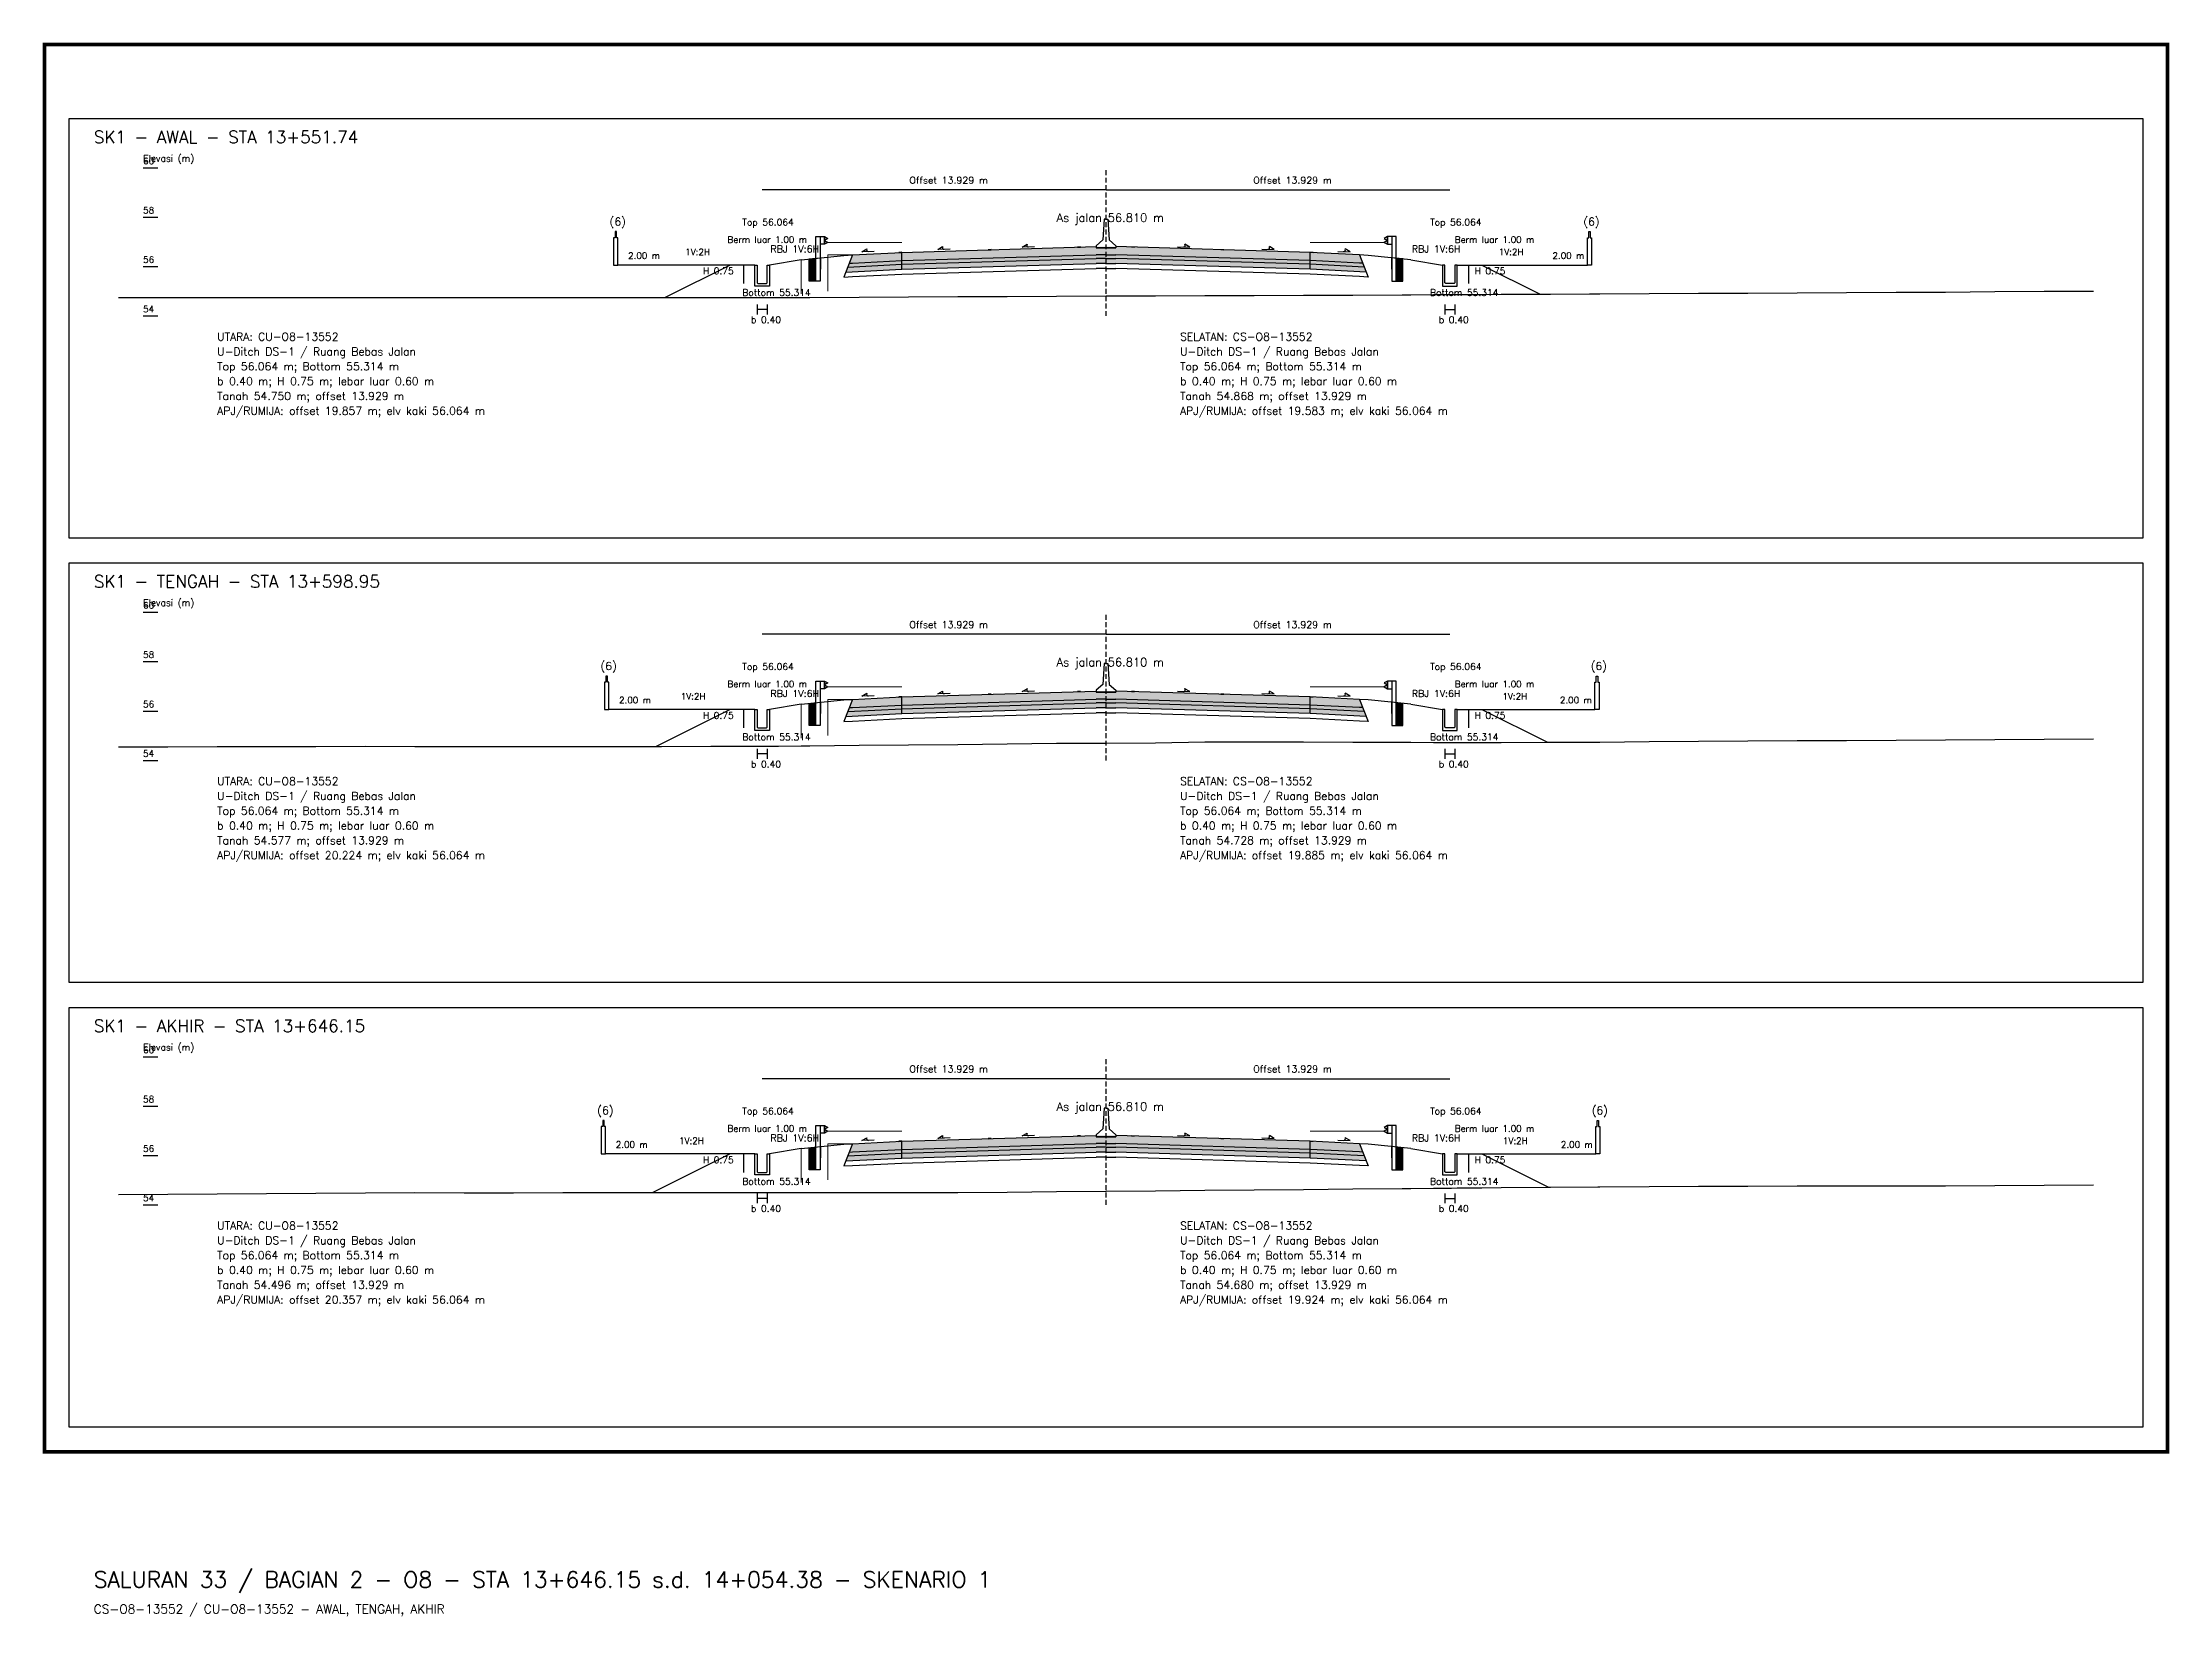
# Model space of a CAD drawing. Header units: metres. Extents: x -24715 to -24517, y 27498 to 30841.
# Drawn here: x -24713.7 to -24627.5, y 28408.6 to 28472.3 of the extents above; entities that cross this region are included whole.
import ezdxf

# ---------------------------------------------------------------- set-up
doc = ezdxf.new("R2010")
doc.units = ezdxf.units.M
doc.linetypes.add('PS_DASH', pattern=[0.3, 0.2, -0.1])
for name, color, linetype, lineweight in [('Dimensi', 230, 'Continuous', 20), ('GRS-ARSIR (HATCH)', 8, 'Continuous', 9), ('Guardrail', 20, 'Continuous', 30), ('HATCH - Beton ramping', 210, 'Continuous', 9), ('HATCH - LFA', 30, 'Continuous', 9), ('HATCH - Pavement', 50, 'Continuous', 9), ('Marka', 20, 'Continuous', 30), ('POT_ALL_GROUP', 2, 'Continuous', 70)]:
    doc.layers.add(name, color=color, linetype=linetype, lineweight=lineweight)
for name, color, linetype in [('POT_ALL_APJ', 2, 'Continuous'), ('POT_ALL_BORDER', 8, 'Continuous'), ('POT_ALL_CHANNEL1', 200, 'Continuous'), ('POT_ALL_DIM', 7, 'Continuous'), ('POT_ALL_GROUND', 1, 'Continuous'), ('POT_ALL_GUIDE', 8, 'Continuous'), ('POT_ALL_ROAD', 4, 'Continuous')]:
    doc.layers.add(name, color=color, linetype=linetype)
doc.styles.get("Standard").update_dxf_attribs({"font": 'simplex.shx'})

# ---------------------------------------------------------------- blocks, each defined once
blk = doc.blocks.new('JALAN_ASLI_TIPIKAL_2OKT_METER')
at = {"layer": 'Guardrail', "lineweight": 9}
h = blk.add_hatch(dxfattribs=at)
h.set_pattern_fill('JIS_LC_20', color=256, scale=0.002)
h.set_pattern_definition([(45, (-29.65569, -21.99233), (-0.02828427, 0.02828427), []), (45, (-29.65489, -21.99233), (-0.02828427, 0.02828427), [])])
h.paths.add_polyline_path([(-12.025, -1.394), (-11.753, -1.394), (-11.753, -0.471), (-12.018, -0.498)])
h = blk.add_hatch(dxfattribs=at)
h.set_pattern_fill('JIS_LC_20', color=256, scale=0.002)
h.set_pattern_definition([(45, (-29.40569, -21.99233), (-0.02828427, 0.02828427), []), (45, (-29.40489, -21.99233), (-0.02828427, 0.02828427), [])])
h.paths.add_polyline_path([(12.018, -0.498), (11.753, -0.471), (11.753, -1.394), (12.025, -1.394)])
at = {"layer": 'HATCH - Beton ramping'}
h = blk.add_hatch(dxfattribs=at)
h.set_pattern_fill('AR-CONC', color=256, scale=0.0005)
h.set_pattern_definition([(50, (-28.949556, -21.99233), (0.09109233, -0.00796954), [0.009525, -0.104775]), (355, (-28.94956, -21.99233), (-0.0176217, 0.09552842), [0.00762, -0.0838203]), (100.45144, (-28.941965, -21.992995), (0.07347062, 0.08755888), [0.008095, -0.08904512]), (46.1842, (-28.94956, -21.96693), (0.13553952, -0.02102116), [0.0142875, -0.1571625]), (96.63556, (-28.93826, -21.96868), (0.11870207, 0.12371306), [0.0121425, -0.1335678]), (351.18415, (-28.94956, -21.96693), (0.11870207, 0.12371306), [0.01143, -0.12572987]), (21, (-28.936856, -21.97328), (0.0758072, -0.0511326), [0.009525, -0.104775]), (326, (-28.93686, -21.97328), (0.03090101, 0.09209398), [0.00762, -0.08382]), (71.45144, (-28.93054, -21.97754), (0.1067082, 0.04096138), [0.008095, -0.08904497]), (37.5, (-28.949556, -21.99233), (0.001544302, 0.04227752), [0, -0.082804, 0, -0.08509, 0, -0.0841375]), (7.5, (-28.949556, -21.99233), (0.03340983, 0.05009029), [0, -0.048514, 0, -0.080899, 0, -0.0320675]), (327.5, (-28.977877, -21.99233), (0.067795298, -0.002864372), [0, -0.03175, 0, -0.09906, 0, -0.131445]), (317.5, (-28.990577, -21.99233), (0.07406459, 0.01271325), [0, -0.041275, 0, -0.065786, 0, -0.093345])])
h.paths.add_polyline_path([(-8.27, -0.566), (-10.401, -0.666), (-10.461, -0.826), (-8.27, -0.716)])
h.paths.add_polyline_path([(-0.4, -0.48), (0, -0.48), (0, -0.33), (-0.4, -0.33), (-8.27, -0.566), (-8.27, -0.716)])
h = blk.add_hatch(dxfattribs=at)
h.set_pattern_fill('AR-CONC', color=256, scale=0.0005)
h.set_pattern_definition([(50, (-28.699556, -21.99233), (0.09109233, -0.00796954), [0.009525, -0.104775]), (355, (-28.69956, -21.99233), (-0.01762171, 0.09552842), [0.00762, -0.0838203]), (100.45144, (-28.691965, -21.992995), (0.07347062, 0.08755888), [0.008095, -0.08904512]), (46.1842, (-28.69956, -21.96693), (0.13553952, -0.02102116), [0.0142875, -0.1571625]), (96.63556, (-28.68826, -21.96868), (0.11870207, 0.12371306), [0.0121425, -0.1335678]), (351.18415, (-28.69956, -21.96693), (0.11870207, 0.12371306), [0.01143, -0.12572987]), (21, (-28.686856, -21.97328), (0.0758072, -0.0511326), [0.009525, -0.104775]), (326, (-28.68686, -21.97328), (0.03090101, 0.09209398), [0.00762, -0.08382]), (71.45144, (-28.68054, -21.97754), (0.10670821, 0.04096138), [0.008095, -0.08904497]), (37.5, (-28.699556, -21.99233), (0.001544302, 0.04227752), [0, -0.082804, 0, -0.08509, 0, -0.0841375]), (7.5, (-28.699556, -21.99233), (0.03340983, 0.050090287), [0, -0.048514, 0, -0.080899, 0, -0.0320675]), (327.5, (-28.727877, -21.99233), (0.067795298, -0.002864372), [0, -0.03175, 0, -0.09906, 0, -0.131445]), (317.5, (-28.740577, -21.99233), (0.07406459, 0.012713246), [0, -0.041275, 0, -0.065786, 0, -0.093345])])
h.paths.add_polyline_path([(8.27, -0.566), (10.401, -0.666), (10.461, -0.826), (8.27, -0.716)])
h.paths.add_polyline_path([(0.4, -0.48), (0, -0.48), (0, -0.33), (0.4, -0.33), (8.27, -0.566), (8.27, -0.716)])
at = {"layer": 'HATCH - LFA'}
h = blk.add_hatch(dxfattribs=at)
h.set_pattern_fill('GRAVEL', color=256, scale=0.0075)
h.set_pattern_definition([(228.012788, (-28.812396, -21.801831), (-1.524, -1.7145), [0.0256291, -2.5372863]), (184.96974, (-28.829541, -21.820881), (2.2859999991, 0.1905000109), [0.04398035, -4.3540537]), (132.510447, (-28.873356, -21.824691), (1.9050000008, -2.0954999993), [0.0310111, -3.0701042]), (267.27369, (-28.947651, -21.872316), (0.1905000004, 3.81), [0.0400503, -3.9649828]), (292.833654, (-28.949556, -21.912321), (-0.9525, 2.286), [0.0392725, -3.8879856]), (357.27369, (-28.934316, -21.948516), (-3.81, 0.1905000004), [0.0400503, -3.9649828]), (37.69424, (-28.894311, -21.950421), (-2.4764999999, -1.9050000001), [0.0529645, -5.24348365]), (72.255328, (-28.852401, -21.918036), (1.3335000004, 4.1909999999), [0.050004, -4.95039425]), (121.429566, (-28.837161, -21.870411), (-1.5240000002, 2.4764999999), [0.040186, -3.9784159]), (175.23636, (-28.858116, -21.836121), (2.0955, -0.1905), [0.0458785, -2.2480453]), (222.397438, (-28.903836, -21.832311), (-2.2859999999, -2.0955000001), [0.05933084, -5.8737579]), (138.814075, (-28.759056, -21.874221), (-1.3335, 1.143), [0.0202503, -2.0047924]), (171.469234, (-28.774296, -21.860886), (2.4765, -0.3809999996), [0.03852615, -3.8140979]), (225, (-28.8124, -21.85517), (0, -0.1905), [0.0269407, -0.242467]), (203.19859, (-28.82573, -21.832311), (0.9525, 0.381), [0.0145081, -1.4362967]), (291.80141, (-28.839066, -21.838026), (-0.1905, 0.5715), [0.0205174, -1.0053565]), (30.96376, (-28.831446, -21.857076), (0.5715, 0.381), [0.033324, -1.0774724]), (161.56505, (-28.80287, -21.83993), (0.381, -0.1905), [0.0240965, -0.5783174]), (16.38954, (-28.949556, -21.838026), (1.905, 0.5715), [0.0337566, -3.341912]), (70.346176, (-28.917171, -21.828501), (-0.762, -2.0955), [0.0283199, -2.8036662]), (293.19859, (-28.80287, -21.801831), (-0.381, 0.9525), [0.029016, -1.4217888]), (343.61046, (-28.791441, -21.828501), (-1.905, 0.5715), [0.0337566, -3.341912]), (339.443955, (-28.949556, -21.956136), (-0.9525, 0.381), [0.0325526, -1.5950801]), (294.77514, (-28.919076, -21.967566), (-0.952500001, 2.0954999995), [0.0272754, -2.7002695]), (66.80141, (-28.800966, -21.992331), (0.381, 0.9525), [0.029016, -1.4217888]), (17.354025, (-28.789536, -21.965661), (-2.4765, -0.762), [0.0319337, -3.1614282]), (69.443955, (-28.89431, -21.992331), (-0.381, -0.9525), [0.0162763, -1.6113564]), (101.30993, (-28.812396, -21.99233), (-0.1905, 0.762), [0.0097136, -0.9616496]), (165.96376, (-28.8143, -21.982806), (0.5715, -0.1905), [0.0392725, -0.7461791]), (186.009006, (-28.852401, -21.973281), (1.905, 0.1905), [0.036395, -3.6031024]), (303.69007, (-28.831446, -21.87422), (-0.1905, 0.381), [0.0274743, -0.6593832]), (353.157227, (-28.816206, -21.897081), (3.2385, -0.3809999998), [0.0479668, -4.7487007]), (60.945396, (-28.76858, -21.902796), (-0.762, -1.3335), [0.0196131, -1.9417044]), (90, (-28.75906, -21.88565), (-0.1905, 0.1905), [0.01143, -0.17907]), (120.256437, (-28.856211, -21.967566), (0.762, -1.3335), [0.026465, -2.6200456]), (48.012787, (-28.869546, -21.944706), (1.524, 1.7145), [0.0512582, -2.5116572]), (0, (-28.83526, -21.9066), (0.1905, 0.1905), [0.04953, -0.14097]), (325.304846, (-28.785726, -21.906606), (1.9050000007, -1.333499999), [0.0301207, -2.9819488]), (254.0546, (-28.76096, -21.92375), (-0.1905, -0.762), [0.0277372, -1.3591238]), (207.645975, (-28.768581, -21.950421), (-3.6195000001, -1.9049999997), [0.0451609, -4.4709348]), (175.426079, (-28.808586, -21.971376), (-2.4765, 0.1905), [0.0477772, -4.7299385])])
h.paths.add_polyline_path([(-8.27, -0.716), (-10.461, -0.826), (-10.54, -1.03), (-8.27, -0.916)])
h.paths.add_polyline_path([(-0.4, -0.68), (0, -0.68), (0, -0.48), (-0.4, -0.48), (-8.27, -0.716), (-8.27, -0.916)])
h = blk.add_hatch(dxfattribs=at)
h.set_pattern_fill('GRAVEL', color=256, scale=0.0075)
h.set_pattern_definition([(228.012788, (-28.562396, -21.801831), (-1.524, -1.7145), [0.0256291, -2.5372863]), (184.96974, (-28.579541, -21.820881), (2.2859999991, 0.1905000109), [0.04398035, -4.3540537]), (132.510447, (-28.623356, -21.824691), (1.9050000008, -2.0954999993), [0.0310111, -3.0701042]), (267.27369, (-28.697651, -21.872316), (0.1905000004, 3.81), [0.04005034, -3.9649828]), (292.833654, (-28.699556, -21.912321), (-0.9525, 2.286), [0.0392725, -3.8879856]), (357.27369, (-28.684316, -21.948516), (-3.81, 0.1905000004), [0.04005034, -3.9649828]), (37.69424, (-28.644311, -21.950421), (-2.4764999999, -1.9050000001), [0.0529645, -5.24348365]), (72.255328, (-28.602401, -21.918036), (1.3335000004, 4.1909999999), [0.050004, -4.95039425]), (121.429566, (-28.587161, -21.870411), (-1.5240000002, 2.4764999999), [0.040186, -3.9784159]), (175.23636, (-28.608116, -21.836121), (2.0955, -0.1905000003), [0.0458785, -2.2480453]), (222.397438, (-28.653836, -21.832311), (-2.2859999999, -2.0955000001), [0.05933084, -5.87375794]), (138.814075, (-28.509056, -21.874221), (-1.3335, 1.143), [0.02025034, -2.0047924]), (171.469234, (-28.524296, -21.860886), (2.4765, -0.3809999996), [0.03852615, -3.8140979]), (225, (-28.5624, -21.85517), (0, -0.1905), [0.0269407, -0.242467]), (203.19859, (-28.57573, -21.832311), (0.9525, 0.381), [0.0145081, -1.4362967]), (291.80141, (-28.589066, -21.838026), (-0.1905, 0.5715), [0.0205174, -1.0053565]), (30.96376, (-28.581446, -21.857076), (0.5715, 0.381), [0.033324, -1.0774724]), (161.56505, (-28.55287, -21.83993), (0.381, -0.1905), [0.0240965, -0.57831736]), (16.38954, (-28.699556, -21.838026), (1.905, 0.5715), [0.0337566, -3.341912]), (70.346176, (-28.667171, -21.828501), (-0.762, -2.0955), [0.0283199, -2.8036662]), (293.19859, (-28.55287, -21.801831), (-0.381, 0.9525), [0.029016, -1.4217888]), (343.61046, (-28.541441, -21.828501), (-1.905, 0.5714999999), [0.0337566, -3.341912]), (339.443955, (-28.699556, -21.956136), (-0.9525, 0.381), [0.03255264, -1.5950801]), (294.77514, (-28.669076, -21.967566), (-0.952500001, 2.0954999995), [0.0272754, -2.7002695]), (66.80141, (-28.550966, -21.992331), (0.381, 0.9525), [0.029016, -1.4217888]), (17.354025, (-28.539536, -21.965661), (-2.4765, -0.7620000002), [0.0319337, -3.1614282]), (69.443955, (-28.64431, -21.992331), (-0.381, -0.9525), [0.0162763, -1.6113564]), (101.30993, (-28.562396, -21.99233), (-0.1905, 0.762), [0.0097136, -0.9616496]), (165.96376, (-28.5643, -21.982806), (0.5715, -0.1905), [0.0392725, -0.7461791]), (186.009006, (-28.602401, -21.973281), (1.905, 0.1905), [0.036395, -3.6031024]), (303.69007, (-28.581446, -21.87422), (-0.1905, 0.381), [0.0274743, -0.6593832]), (353.157227, (-28.566206, -21.897081), (3.2385, -0.3809999998), [0.04796676, -4.7487007]), (60.945396, (-28.51858, -21.902796), (-0.762, -1.3335), [0.0196131, -1.9417044]), (90, (-28.50906, -21.88565), (-0.1905, 0.1905), [0.01143, -0.17907]), (120.256437, (-28.606211, -21.967566), (0.762, -1.3335), [0.026465, -2.62004556]), (48.012787, (-28.619546, -21.944706), (1.524, 1.7145), [0.0512582, -2.5116572]), (0, (-28.58526, -21.9066), (0.1905, 0.1905), [0.04953, -0.14097]), (325.304846, (-28.535726, -21.906606), (1.9050000007, -1.333499999), [0.0301207, -2.98194875]), (254.054604, (-28.51096, -21.92375), (-0.1905, -0.762), [0.0277372, -1.35912375]), (207.645975, (-28.518581, -21.950421), (-3.6195000001, -1.9049999997), [0.0451609, -4.4709348]), (175.426079, (-28.558586, -21.971376), (-2.4765, 0.1905), [0.0477772, -4.7299385])])
h.paths.add_polyline_path([(8.27, -0.716), (10.461, -0.826), (10.54, -1.03), (8.27, -0.916)])
h.paths.add_polyline_path([(0.4, -0.68), (0, -0.68), (0, -0.48), (0.4, -0.48), (8.27, -0.716), (8.27, -0.916)])
at = {"layer": 'HATCH - Pavement'}
h = blk.add_hatch(dxfattribs=at)
h.set_pattern_fill('AR-CONC', color=256, scale=0.001)
h.set_pattern_definition([(50, (-89.43046, -52.62889), (0.18218467, -0.01593909), [0.01905, -0.20955]), (355, (-89.43046, -52.6289), (-0.03524342, 0.19105685), [0.01524, -0.1676406]), (100.45144, (-89.41528, -52.63022), (0.14694125, 0.17511775), [0.01619, -0.17809024]), (46.1842, (-89.43046, -52.5781), (0.27107904, -0.04204233), [0.028575, -0.314325]), (96.63556, (-89.40787, -52.5816), (0.23740413, 0.2474261), [0.024285, -0.2671356]), (351.18415, (-89.43046, -52.5781), (0.2374041, 0.2474261), [0.02286, -0.2514597]), (21, (-89.40506, -52.59079), (0.1516144, -0.1022652), [0.01905, -0.20955]), (326, (-89.40506, -52.5908), (0.06180203, 0.18418797), [0.01524, -0.16764]), (71.45144, (-89.39243, -52.59931), (0.21341642, 0.08192277), [0.01619, -0.17808994]), (37.5, (-89.43046, -52.62889), (0.003088603, 0.08455504), [0, -0.165608, 0, -0.17018, 0, -0.168275]), (7.5, (-89.43046, -52.62889), (0.06681966, 0.100180575), [0, -0.097028, 0, -0.161798, 0, -0.064135]), (327.5, (-89.4871, -52.62889), (0.135590595, -0.005728744), [0, -0.0635, 0, -0.19812, 0, -0.26289]), (317.5, (-89.5125, -52.62889), (0.14812918, 0.02542649), [0, -0.08255, 0, -0.131572, 0, -0.18669])])
h.paths.add_polyline_path([(-8.27, -0.236), (-10.27, -0.336), (-10.401, -0.673), (-10.27, -0.666), (-8.27, -0.566)])
h.paths.add_polyline_path([(-0.4, -0.33), (0, -0.33), (0, 0), (-0.4, 0), (-8.27, -0.236), (-8.27, -0.566)])
h = blk.add_hatch(dxfattribs=at)
h.set_pattern_fill('AR-CONC', color=256, scale=0.001)
h.set_pattern_definition([(50, (-89.18046, -52.62889), (0.18218467, -0.01593909), [0.01905, -0.20955]), (355, (-89.18046, -52.6289), (-0.03524342, 0.19105685), [0.01524, -0.16764058]), (100.45144, (-89.16528, -52.63022), (0.14694125, 0.17511775), [0.01619, -0.17809024]), (46.1842, (-89.18046, -52.5781), (0.27107904, -0.04204233), [0.028575, -0.314325]), (96.63556, (-89.15787, -52.5816), (0.23740413, 0.2474261), [0.024285, -0.2671356]), (351.18415, (-89.18046, -52.5781), (0.2374041, 0.2474261), [0.02286, -0.2514597]), (21, (-89.15506, -52.59079), (0.1516144, -0.1022652), [0.01905, -0.20955]), (326, (-89.15506, -52.5908), (0.06180203, 0.18418797), [0.01524, -0.16764]), (71.45144, (-89.14243, -52.59931), (0.21341642, 0.08192277), [0.01619, -0.17808994]), (37.5, (-89.18046, -52.62889), (0.003088603, 0.08455504), [0, -0.165608, 0, -0.17018, 0, -0.168275]), (7.5, (-89.18046, -52.62889), (0.06681966, 0.100180575), [0, -0.097028, 0, -0.161798, 0, -0.064135]), (327.5, (-89.2371, -52.62889), (0.135590595, -0.005728744), [0, -0.0635, 0, -0.19812, 0, -0.26289]), (317.5, (-89.2625, -52.62889), (0.14812918, 0.02542649), [0, -0.08255, 0, -0.131572, 0, -0.18669])])
h.paths.add_polyline_path([(8.27, -0.236), (10.27, -0.336), (10.401, -0.673), (10.27, -0.666), (8.27, -0.566)])
h.paths.add_polyline_path([(0.4, -0.33), (0, -0.33), (0, 0), (0.4, 0), (8.27, -0.236), (8.27, -0.566)])
at = {"layer": 'Marka'}
h = blk.add_hatch(color=256, dxfattribs=at)
h.dxf.hatch_style = 1
h.paths.add_polyline_path([(-8.27, -0.23), (-8.39, -0.236), (-8.39, -0.242), (-8.27, -0.236)])
h.paths.add_polyline_path([(-4.65, -0.122), (-4.77, -0.125), (-4.77, -0.131), (-4.65, -0.128)])
h.paths.add_polyline_path([(-1.03, -0.019), (-1.03, -0.013), (-1.15, -0.017), (-1.15, -0.023)])
h = blk.add_hatch(color=256, dxfattribs=at)
h.dxf.hatch_style = 1
h.paths.add_polyline_path([(8.27, -0.23), (8.39, -0.236), (8.39, -0.242), (8.27, -0.236)])
h.paths.add_polyline_path([(4.65, -0.122), (4.77, -0.125), (4.77, -0.131), (4.65, -0.128)])
h.paths.add_polyline_path([(1.03, -0.019), (1.03, -0.013), (1.15, -0.017), (1.15, -0.023)])
for p, q in [((-8.27, -0.236), (-0.4, 0)), ((8.27, -0.236), (0.4, 0)), ((-12.353, -0.533), (-10.622, -0.354)), ((-10.27, -0.336), (-10.62, -1.234)), ((-10.62, -0.354), (-10.27, -0.336)), ((-10.461, -0.826), (-8.27, -0.716)), ((-10.401, -0.673), (-10.27, -0.666)), ((-10.27, -0.336), (-8.27, -0.236)), ((-10.27, -0.666), (-8.27, -0.566)), ((-8.27, -0.916), (-8.27, -0.236)), ((-8.27, -0.566), (-0.4, -0.33)), ((-8.27, -0.716), (-0.4, -0.48)), ((-8.27, -0.916), (-0.4, -0.68)), ((0, -0.05), (-0.4, -0.05)), ((0, -0.33), (-0.4, -0.33)), ((0, -0.48), (-0.4, -0.48)), ((0, -0.68), (-0.4, -0.68)), ((0, -0.05), (0.4, -0.05)), ((0, -0.33), (0.4, -0.33)), ((0, -0.48), (0.4, -0.48)), ((0, -0.68), (0.4, -0.68)), ((8.27, -0.566), (0.4, -0.33)), ((8.27, -0.716), (0.4, -0.48)), ((8.27, -0.916), (0.4, -0.68)), ((8.27, -0.916), (8.27, -0.236)), ((10.27, -0.336), (8.27, -0.236)), ((10.27, -0.666), (8.27, -0.566)), ((10.461, -0.826), (8.27, -0.716)), ((10.27, -0.336), (10.62, -1.234)), ((10.62, -0.354), (10.27, -0.336)), ((10.401, -0.673), (10.27, -0.666)), ((12.353, -0.533), (10.622, -0.354)), ((-10.62, -1.234), (-10.27, -1.216)), ((-10.54, -1.03), (-8.27, -0.916)), ((-10.27, -1.216), (-8.27, -1.116)), ((-8.27, -1.116), (-0.4, -0.88)), ((0, -0.88), (-0.4, -0.88)), ((0, -0.88), (0.4, -0.88)), ((8.27, -1.116), (0.4, -0.88)), ((10.54, -1.03), (8.27, -0.916)), ((10.27, -1.216), (8.27, -1.116)), ((10.62, -1.234), (10.27, -1.216))]:
    blk.add_line(p, q)
for points in [[(0, 1.11), (-0.075, 1.11), (-0.125, 0.27), (-0.4, 0.03), (-0.4, -0.05), (0, -0.05)], [(0, 1.11), (0.075, 1.11), (0.125, 0.27), (0.4, 0.03), (0.4, -0.05), (0, -0.05)], [(-6.818, -0.116), (-6.616, 0)], [(-3.401, -0.02), (-3.199, 0.096)], [(3.401, -0.02), (3.199, 0.096)], [(6.818, -0.116), (6.616, 0)], [(-9.887, -0.208), (-9.686, -0.092)], [(-9.387, -0.193), (-9.887, -0.208)], [(-6.318, -0.101), (-6.818, -0.116)], [(-2.901, -0.005), (-3.401, -0.02)], [(2.901, -0.005), (3.401, -0.02)], [(6.318, -0.101), (6.818, -0.116)], [(9.387, -0.193), (9.887, -0.208)], [(9.887, -0.208), (9.686, -0.092)]]:
    blk.add_lwpolyline(points)
for centre, start, end in [((-6.556, -0.037), 148.28164, 271.71836), ((-3.139, 0.059), 148.28164, 271.71836), ((3.139, 0.059), 268.28164, 31.71836), ((6.556, -0.037), 268.28164, 31.71836), ((-9.625, -0.129), 148.28164, 271.71836), ((9.625, -0.129), 268.28164, 31.71836)]:
    blk.add_arc(centre, 0.0711, start, end)
at = {"layer": 'Dimensi'}
for p, q in [((-8.27, 0.168), (-11.27, 0.168)), ((8.27, 0.168), (11.27, 0.168))]:
    blk.add_line(p, q, dxfattribs=at)
at = {"layer": 'GRS-ARSIR (HATCH)'}
for p, q in [((-12.353, -0.533), (-12.353, -1.909)), ((-11.27, -0.336), (-11.27, -1.803)), ((-10.27, -0.336), (-11.27, -0.336))]:
    blk.add_line(p, q, dxfattribs=at)
at = {"layer": 'Guardrail'}
for points in [[(-11.753, -1.394), (-11.753, 0.406), (-11.575, 0.406), (-11.575, -1.394), (-11.753, -1.394)], [(-11.575, 0.406), (-11.397, 0.406), (-11.397, 0.094), (-11.575, 0.094)], [(-11.397, 0.25), (-11.397, 0.406), (-11.262, 0.328), (-11.397, 0.25)], [(-11.397, 0.094), (-11.397, 0.25), (-11.262, 0.172), (-11.397, 0.094)], [(11.397, 0.25), (11.397, 0.406), (11.262, 0.328), (11.397, 0.25)], [(11.397, 0.094), (11.397, 0.25), (11.262, 0.172), (11.397, 0.094)], [(11.575, 0.406), (11.397, 0.406), (11.397, 0.094), (11.575, 0.094)], [(11.753, -1.394), (11.753, 0.406), (11.575, 0.406), (11.575, -1.394), (11.753, -1.394)], [(-11.575, -1.394), (-12.025, -1.394), (-12.018, -0.498), (-11.568, -0.453), (-11.575, -1.394)], [(11.575, -1.394), (12.025, -1.394), (12.018, -0.498), (11.568, -0.453), (11.575, -1.394)]]:
    blk.add_lwpolyline(points, dxfattribs=at)
at = {"layer": 'Marka'}
for points in [[(-8.39, -0.242), (-8.27, -0.236), (-8.27, -0.23), (-8.39, -0.236), (-8.39, -0.242)], [(8.39, -0.242), (8.27, -0.236), (8.27, -0.23), (8.39, -0.236), (8.39, -0.242)]]:
    blk.add_lwpolyline(points, dxfattribs=at)
for points in [[(-4.65, -0.122), (-4.77, -0.125), (-4.77, -0.131), (-4.65, -0.128)], [(-1.03, -0.013), (-1.15, -0.017), (-1.15, -0.023), (-1.03, -0.019)], [(1.03, -0.013), (1.15, -0.017), (1.15, -0.023), (1.03, -0.019)], [(4.65, -0.122), (4.77, -0.125), (4.77, -0.131), (4.65, -0.128)]]:
    blk.add_lwpolyline(points, close=True, dxfattribs=at)

msp = doc.modelspace()

# ---------------------------------------------------------------- linework, layer by layer
at = {"layer": 'POT_ALL_APJ', "linetype": 'Continuous'}
for points in [[(-24690.5283, 28464.43228), (-24690.5283, 28463.32787), (-24690.3583, 28463.32787), (-24690.3583, 28464.43228), (-24690.4133, 28464.43228), (-24690.4133, 28464.68228), (-24690.4433, 28464.68228), (-24690.4733, 28464.68228), (-24690.4733, 28464.43228), (-24690.5283, 28464.43228)], [(-24650.91763, 28464.43228), (-24650.91763, 28463.32787), (-24651.08763, 28463.32787), (-24651.08763, 28464.43228), (-24651.03263, 28464.43228), (-24651.03263, 28464.68228), (-24651.00263, 28464.68228), (-24650.97263, 28464.68228), (-24650.97263, 28464.43228), (-24650.91763, 28464.43228)], [(-24685.81476, 28463.32787), (-24690.3583, 28463.32787)], [(-24655.357, 28463.32787), (-24651.08763, 28463.32787)], [(-24690.89524, 28446.43228), (-24690.89524, 28445.32787), (-24690.72524, 28445.32787), (-24690.72524, 28446.43228), (-24690.78024, 28446.43228), (-24690.78024, 28446.68228), (-24690.81024, 28446.68228), (-24690.84024, 28446.68228), (-24690.84024, 28446.43228), (-24690.89524, 28446.43228)], [(-24650.61611, 28446.43228), (-24650.61611, 28445.32787), (-24650.78611, 28445.32787), (-24650.78611, 28446.43228), (-24650.73111, 28446.43228), (-24650.73111, 28446.68228), (-24650.70111, 28446.68228), (-24650.67111, 28446.68228), (-24650.67111, 28446.43228), (-24650.61611, 28446.43228)], [(-24685.81476, 28445.32787), (-24690.72524, 28445.32787)], [(-24655.357, 28445.32787), (-24650.78611, 28445.32787)], [(-24691.02781, 28428.43228), (-24691.02781, 28427.32787), (-24690.85781, 28427.32787), (-24690.85781, 28428.43228), (-24690.91281, 28428.43228), (-24690.91281, 28428.68228), (-24690.94281, 28428.68228), (-24690.97281, 28428.68228), (-24690.97281, 28428.43228), (-24691.02781, 28428.43228)], [(-24650.5773, 28428.43228), (-24650.5773, 28427.32787), (-24650.7473, 28427.32787), (-24650.7473, 28428.43228), (-24650.6923, 28428.43228), (-24650.6923, 28428.68228), (-24650.6623, 28428.68228), (-24650.6323, 28428.68228), (-24650.6323, 28428.43228), (-24650.5773, 28428.43228)], [(-24685.81476, 28427.32787), (-24690.85781, 28427.32787)], [(-24655.357, 28427.32787), (-24650.7473, 28427.32787)]]:
    msp.add_lwpolyline(points, dxfattribs=at)
at = {"layer": 'POT_ALL_BORDER', "linetype": 'Continuous'}
for points in [[(-24712.58588, 28469.26387), (-24628.58588, 28469.26387), (-24628.58588, 28452.26387), (-24712.58588, 28452.26387), (-24712.58588, 28469.26387)], [(-24712.58588, 28451.26387), (-24628.58588, 28451.26387), (-24628.58588, 28434.26387), (-24712.58588, 28434.26387), (-24712.58588, 28451.26387)], [(-24712.58588, 28433.26387), (-24628.58588, 28433.26387), (-24628.58588, 28416.26387), (-24712.58588, 28416.26387), (-24712.58588, 28433.26387)]]:
    msp.add_lwpolyline(points, dxfattribs=at)
at = {"layer": 'POT_ALL_CHANNEL1', "linetype": 'Continuous'}
for points in [[(-24684.31476, 28463.32787), (-24684.21476, 28463.32787), (-24684.21476, 28462.47787), (-24684.81476, 28462.47787), (-24684.81476, 28463.32787), (-24684.71476, 28463.32787), (-24684.71476, 28462.60787), (-24684.68476, 28462.57787), (-24684.34476, 28462.57787), (-24684.31476, 28462.60787), (-24684.31476, 28463.32787)], [(-24656.857, 28463.32787), (-24656.957, 28463.32787), (-24656.957, 28462.47787), (-24656.357, 28462.47787), (-24656.357, 28463.32787), (-24656.457, 28463.32787), (-24656.457, 28462.60787), (-24656.487, 28462.57787), (-24656.827, 28462.57787), (-24656.857, 28462.60787), (-24656.857, 28463.32787)], [(-24684.31476, 28445.32787), (-24684.21476, 28445.32787), (-24684.21476, 28444.47787), (-24684.81476, 28444.47787), (-24684.81476, 28445.32787), (-24684.71476, 28445.32787), (-24684.71476, 28444.60787), (-24684.68476, 28444.57787), (-24684.34476, 28444.57787), (-24684.31476, 28444.60787), (-24684.31476, 28445.32787)], [(-24656.857, 28445.32787), (-24656.957, 28445.32787), (-24656.957, 28444.47787), (-24656.357, 28444.47787), (-24656.357, 28445.32787), (-24656.457, 28445.32787), (-24656.457, 28444.60787), (-24656.487, 28444.57787), (-24656.827, 28444.57787), (-24656.857, 28444.60787), (-24656.857, 28445.32787)], [(-24684.31476, 28427.32787), (-24684.21476, 28427.32787), (-24684.21476, 28426.47787), (-24684.81476, 28426.47787), (-24684.81476, 28427.32787), (-24684.71476, 28427.32787), (-24684.71476, 28426.60787), (-24684.68476, 28426.57787), (-24684.34476, 28426.57787), (-24684.31476, 28426.60787), (-24684.31476, 28427.32787)], [(-24656.857, 28427.32787), (-24656.957, 28427.32787), (-24656.957, 28426.47787), (-24656.357, 28426.47787), (-24656.357, 28427.32787), (-24656.457, 28427.32787), (-24656.457, 28426.60787), (-24656.487, 28426.57787), (-24656.827, 28426.57787), (-24656.857, 28426.60787), (-24656.857, 28427.32787)]]:
    msp.add_lwpolyline(points, dxfattribs=at)
at = {"layer": 'POT_ALL_DIM', "linetype": 'Continuous'}
for points in [[(-24670.58588, 28466.37387), (-24684.51476, 28466.37387)], [(-24670.58588, 28466.37387), (-24656.657, 28466.37387)], [(-24685.26476, 28463.32787), (-24685.26476, 28462.57787)], [(-24655.907, 28463.32787), (-24655.907, 28462.57787)], [(-24684.71476, 28461.72787), (-24684.71476, 28461.32787)], [(-24684.31476, 28461.52787), (-24684.71476, 28461.52787)], [(-24684.31476, 28461.72787), (-24684.31476, 28461.32787)], [(-24656.857, 28461.72787), (-24656.857, 28461.32787)], [(-24656.857, 28461.52787), (-24656.457, 28461.52787)], [(-24656.457, 28461.72787), (-24656.457, 28461.32787)], [(-24670.58588, 28448.37387), (-24684.51476, 28448.37387)], [(-24670.58588, 28448.37387), (-24656.657, 28448.37387)], [(-24685.26476, 28445.32787), (-24685.26476, 28444.57787)], [(-24655.907, 28445.32787), (-24655.907, 28444.57787)], [(-24684.71476, 28443.72787), (-24684.71476, 28443.32787)], [(-24684.31476, 28443.52787), (-24684.71476, 28443.52787)], [(-24684.31476, 28443.72787), (-24684.31476, 28443.32787)], [(-24656.857, 28443.72787), (-24656.857, 28443.32787)], [(-24656.857, 28443.52787), (-24656.457, 28443.52787)], [(-24656.457, 28443.72787), (-24656.457, 28443.32787)], [(-24670.58588, 28430.37387), (-24684.51476, 28430.37387)], [(-24670.58588, 28430.37387), (-24656.657, 28430.37387)], [(-24685.26476, 28427.32787), (-24685.26476, 28426.57787)], [(-24655.907, 28427.32787), (-24655.907, 28426.57787)], [(-24684.71476, 28425.72787), (-24684.71476, 28425.32787)], [(-24684.31476, 28425.52787), (-24684.71476, 28425.52787)], [(-24684.31476, 28425.72787), (-24684.31476, 28425.32787)], [(-24656.857, 28425.72787), (-24656.857, 28425.32787)], [(-24656.857, 28425.52787), (-24656.457, 28425.52787)], [(-24656.457, 28425.72787), (-24656.457, 28425.32787)]]:
    msp.add_lwpolyline(points, dxfattribs=at)
at = {"layer": 'POT_ALL_GROUND', "linetype": 'Continuous'}
for points in [[(-24710.58588, 28462.01387), (-24708.58588, 28462.01387), (-24706.58588, 28462.01387), (-24704.58588, 28462.01364), (-24702.58588, 28462.01342), (-24700.58588, 28462.0134), (-24698.58588, 28462.01338), (-24696.58588, 28462.01337), (-24694.58588, 28462.01342), (-24692.58588, 28462.01348), (-24690.58588, 28462.01353), (-24690.4433, 28462.01354), (-24688.58588, 28462.0136), (-24688.4433, 28462.01361), (-24686.58588, 28462.01369), (-24685.81476, 28462.01373), (-24684.81476, 28462.01377), (-24684.58588, 28462.01378), (-24684.51476, 28462.01379), (-24684.21476, 28462.0138), (-24683.85579, 28462.01382), (-24682.93915, 28462.01386), (-24682.58588, 28462.01387), (-24680.58588, 28462.03078), (-24678.58588, 28462.04484), (-24676.58588, 28462.05187), (-24674.58588, 28462.05912), (-24672.58588, 28462.06641), (-24670.58588, 28462.07373), (-24668.58588, 28462.08105), (-24666.58588, 28462.08837), (-24664.58588, 28462.09569), (-24662.58588, 28462.10301), (-24660.58588, 28462.11237), (-24658.58588, 28462.12248), (-24658.2326, 28462.12426), (-24657.31596, 28462.12889), (-24656.957, 28462.13071), (-24656.657, 28462.13222), (-24656.58588, 28462.13258), (-24656.357, 28462.13374), (-24655.357, 28462.13879), (-24654.58588, 28462.14269), (-24653.00263, 28462.15069), (-24652.58588, 28462.15279), (-24651.00263, 28462.16079), (-24650.58588, 28462.1629), (-24648.58588, 28462.17301), (-24646.58588, 28462.18311), (-24644.58588, 28462.19322), (-24642.58588, 28462.20332), (-24640.58588, 28462.21343), (-24638.58588, 28462.22354), (-24636.58588, 28462.23364), (-24634.58588, 28462.24916), (-24632.58588, 28462.26376), (-24630.58588, 28462.26376)], [(-24710.58588, 28443.81023), (-24708.58588, 28443.81591), (-24706.58588, 28443.82159), (-24704.58588, 28443.82728), (-24702.58588, 28443.83296), (-24700.58588, 28443.8354), (-24698.58588, 28443.83199), (-24696.58588, 28443.82979), (-24694.58588, 28443.82746), (-24692.58588, 28443.82471), (-24690.81024, 28443.82686), (-24690.58588, 28443.82723), (-24688.81024, 28443.83019), (-24688.58588, 28443.8307), (-24686.58588, 28443.83529), (-24685.81476, 28443.83705), (-24684.81476, 28443.83935), (-24684.58588, 28443.84014), (-24684.51476, 28443.8407), (-24684.21476, 28443.84305), (-24683.85579, 28443.84587), (-24682.93915, 28443.85306), (-24682.58588, 28443.85628), (-24680.58588, 28443.87521), (-24678.58588, 28443.89199), (-24676.58588, 28443.91516), (-24674.58588, 28443.94093), (-24672.58588, 28443.96669), (-24670.58588, 28443.964), (-24668.58588, 28443.97947), (-24666.58588, 28444.01434), (-24664.58588, 28444.01509), (-24662.58588, 28444.01412), (-24660.58588, 28444.0078), (-24658.58588, 28443.99964), (-24658.2326, 28443.9982), (-24657.31596, 28443.99446), (-24656.957, 28443.99299), (-24656.657, 28443.99177), (-24656.58588, 28443.99148), (-24656.357, 28443.99055), (-24655.357, 28443.99274), (-24654.58588, 28443.99455), (-24652.70111, 28443.99991), (-24652.58588, 28444.00025), (-24650.70111, 28444.00591), (-24650.58588, 28444.00626), (-24648.58588, 28444.02412), (-24646.58588, 28444.0379), (-24644.58588, 28444.05168), (-24642.58588, 28444.06514), (-24640.58588, 28444.07707), (-24638.58588, 28444.089), (-24636.58588, 28444.10093), (-24634.58588, 28444.11205), (-24632.58588, 28444.1231), (-24630.58588, 28444.13351)], [(-24710.58588, 28425.68046), (-24708.58588, 28425.69526), (-24706.58588, 28425.71006), (-24704.58588, 28425.72485), (-24702.58588, 28425.73965), (-24700.58588, 28425.75445), (-24698.58588, 28425.76066), (-24696.58588, 28425.75765), (-24694.58588, 28425.75443), (-24692.58588, 28425.75825), (-24690.94281, 28425.76351), (-24690.58588, 28425.76387), (-24688.94281, 28425.76387), (-24688.58588, 28425.76387), (-24686.58588, 28425.76358), (-24685.81476, 28425.76168), (-24684.81476, 28425.75929), (-24684.58588, 28425.75984), (-24684.51476, 28425.76001), (-24684.21476, 28425.76073), (-24683.85579, 28425.76159), (-24682.93915, 28425.7635), (-24682.58588, 28425.76387), (-24680.58588, 28425.76387), (-24678.58588, 28425.76387), (-24676.58588, 28425.76494), (-24674.58588, 28425.78068), (-24672.58588, 28425.79974), (-24670.58588, 28425.8188), (-24668.58588, 28425.83786), (-24666.58588, 28425.85692), (-24664.58588, 28425.87412), (-24662.58588, 28425.89126), (-24660.58588, 28425.90912), (-24658.58588, 28425.92703), (-24658.2326, 28425.9302), (-24657.31596, 28425.93841), (-24656.957, 28425.94162), (-24656.657, 28425.94431), (-24656.58588, 28425.94494), (-24656.357, 28425.94699), (-24655.357, 28425.95595), (-24654.58588, 28425.96291), (-24652.6623, 28425.98051), (-24652.58588, 28425.98121), (-24650.6623, 28425.9988), (-24650.58588, 28425.9995), (-24648.58588, 28426.01379), (-24646.58588, 28426.0181), (-24644.58588, 28426.02319), (-24642.58588, 28426.02829), (-24640.58588, 28426.03339), (-24638.58588, 28426.03442), (-24636.58588, 28426.03896), (-24634.58588, 28426.05245), (-24632.58588, 28426.06595), (-24630.58588, 28426.07944)]]:
    msp.add_lwpolyline(points, dxfattribs=at)
at = {"layer": 'POT_ALL_GROUP', "linetype": 'Continuous', "lineweight": 70, "const_width": 0.15}
msp.add_lwpolyline([(-24713.58588, 28472.26387), (-24627.58588, 28472.26387), (-24627.58588, 28415.26387), (-24713.58588, 28415.26387), (-24713.58588, 28472.26387)], dxfattribs=at)
at = {"layer": 'POT_ALL_GUIDE', "linetype": 'Continuous'}
for points in [[(-24709.58588, 28467.26387), (-24708.98588, 28467.26387)], [(-24709.58588, 28465.26387), (-24708.98588, 28465.26387)], [(-24709.58588, 28463.26387), (-24708.98588, 28463.26387)], [(-24709.58588, 28461.26387), (-24708.98588, 28461.26387)], [(-24709.58588, 28449.26387), (-24708.98588, 28449.26387)], [(-24709.58588, 28447.26387), (-24708.98588, 28447.26387)], [(-24709.58588, 28445.26387), (-24708.98588, 28445.26387)], [(-24709.58588, 28443.26387), (-24708.98588, 28443.26387)], [(-24709.58588, 28431.26387), (-24708.98588, 28431.26387)], [(-24709.58588, 28429.26387), (-24708.98588, 28429.26387)], [(-24709.58588, 28427.26387), (-24708.98588, 28427.26387)], [(-24709.58588, 28425.26387), (-24708.98588, 28425.26387)]]:
    msp.add_lwpolyline(points, dxfattribs=at)
at = {"layer": 'POT_ALL_GUIDE', "linetype": 'PS_DASH'}
for points in [[(-24670.58588, 28461.26387), (-24670.58588, 28467.26387)], [(-24670.58588, 28443.26387), (-24670.58588, 28449.26387)], [(-24670.58588, 28425.26387), (-24670.58588, 28431.26387)]]:
    msp.add_lwpolyline(points, dxfattribs=at)
at = {"layer": 'POT_ALL_ROAD', "linetype": 'Continuous'}
for points in [[(-24685.81476, 28463.32787), (-24688.4433, 28462.01361)], [(-24684.81476, 28463.32787), (-24685.81476, 28463.32787)], [(-24682.93915, 28463.54048), (-24684.21476, 28463.32787)], [(-24658.2326, 28463.54048), (-24656.957, 28463.32787)], [(-24656.357, 28463.32787), (-24655.357, 28463.32787)], [(-24655.357, 28463.32787), (-24653.00263, 28462.15069)], [(-24685.81476, 28445.32787), (-24688.81024, 28443.83019)], [(-24684.81476, 28445.32787), (-24685.81476, 28445.32787)], [(-24682.93915, 28445.54048), (-24684.21476, 28445.32787)], [(-24658.2326, 28445.54048), (-24656.957, 28445.32787)], [(-24656.357, 28445.32787), (-24655.357, 28445.32787)], [(-24655.357, 28445.32787), (-24652.70111, 28443.99991)], [(-24685.81476, 28427.32787), (-24688.94281, 28425.76387)], [(-24684.81476, 28427.32787), (-24685.81476, 28427.32787)], [(-24682.93915, 28427.54048), (-24684.21476, 28427.32787)], [(-24658.2326, 28427.54048), (-24656.957, 28427.32787)], [(-24656.357, 28427.32787), (-24655.357, 28427.32787)], [(-24655.357, 28427.32787), (-24652.6623, 28425.98051)]]:
    msp.add_lwpolyline(points, dxfattribs=at)

# ---------------------------------------------------------------- block references
at = {"layer": 'POT_ALL_ROAD'}
for p in [(-24670.58588, 28464.07387), (-24670.58588, 28446.07387), (-24670.58588, 28428.07387)]:
    msp.add_blockref('JALAN_ASLI_TIPIKAL_2OKT_METER', p, dxfattribs=at)

# ---------------------------------------------------------------- texts
at = {"layer": 'POT_ALL_APJ'}
for s, height, p in [('(6)', 0.32, (-24690.6933, 28464.92787)), ('(6)', 0.32, (-24651.25263, 28464.92787)), ('2.00 m', 0.26, (-24689.9433, 28463.57787)), ('2.00 m', 0.26, (-24652.50263, 28463.57787)), ('(6)', 0.32, (-24691.06024, 28446.92787)), ('(6)', 0.32, (-24650.95111, 28446.92787)), ('2.00 m', 0.26, (-24690.31024, 28445.57787)), ('2.00 m', 0.26, (-24652.20111, 28445.57787)), ('(6)', 0.32, (-24691.19281, 28428.92787)), ('(6)', 0.32, (-24650.9123, 28428.92787)), ('2.00 m', 0.26, (-24690.44281, 28427.57787)), ('2.00 m', 0.26, (-24652.1623, 28427.57787))]:
    msp.add_text(s, height=height, dxfattribs=at).set_placement(p)
at = {"layer": 'POT_ALL_CHANNEL1'}
for s, height, p in [('Top 56.064', 0.27, (-24685.31476, 28464.92787)), ('Top 56.064', 0.27, (-24657.457, 28464.92787)), ('Bottom 55.314', 0.27, (-24685.31476, 28462.07787)), ('Bottom 55.314', 0.27, (-24657.457, 28462.07787)), ('UTARA: CU-O8-13552', 0.32, (-24706.58588, 28460.26387)), ('SELATAN: CS-O8-13552', 0.32, (-24667.58588, 28460.26387)), ('Top 56.064', 0.27, (-24685.31476, 28446.92787)), ('Top 56.064', 0.27, (-24657.457, 28446.92787)), ('Bottom 55.314', 0.27, (-24685.31476, 28444.07787)), ('Bottom 55.314', 0.27, (-24657.457, 28444.07787)), ('UTARA: CU-O8-13552', 0.32, (-24706.58588, 28442.26387)), ('SELATAN: CS-O8-13552', 0.32, (-24667.58588, 28442.26387)), ('Top 56.064', 0.27, (-24685.31476, 28428.92787)), ('Top 56.064', 0.27, (-24657.457, 28428.92787)), ('Bottom 55.314', 0.27, (-24685.31476, 28426.07787)), ('Bottom 55.314', 0.27, (-24657.457, 28426.07787)), ('UTARA: CU-O8-13552', 0.32, (-24706.58588, 28424.26387)), ('SELATAN: CS-O8-13552', 0.32, (-24667.58588, 28424.26387))]:
    msp.add_text(s, height=height, dxfattribs=at).set_placement(p)
at = {"layer": 'POT_ALL_DIM'}
for s, height, p in [('SK1 - AWAL - STA 13+551.74', 0.5, (-24711.58588, 28468.26387)), ('60', 0.26, (-24709.58588, 28467.41387)), ('Elevasi (m)', 0.27, (-24709.58588, 28467.51387)), ('Offset 13.929 m', 0.28, (-24678.55032, 28466.62387)), ('Offset 13.929 m', 0.28, (-24664.62144, 28466.62387)), ('58', 0.26, (-24709.58588, 28465.41387)), ('As jalan 56.810 m', 0.34, (-24672.58588, 28465.07387)), ('1V:2H', 0.26, (-24687.62903, 28463.72787)), ('Berm luar 1.00 m', 0.26, (-24685.91476, 28464.22787)), ('RBJ 1V:6H', 0.28, (-24684.17695, 28463.83417)), ('RBJ 1V:6H', 0.28, (-24658.1948, 28463.83417)), ('Berm luar 1.00 m', 0.26, (-24656.457, 28464.22787)), ('1V:2H', 0.26, (-24654.67981, 28463.72787)), ('56', 0.26, (-24709.58588, 28463.41387)), ('H 0.75', 0.27, (-24686.91476, 28462.95287)), ('H 0.75', 0.27, (-24655.657, 28462.95287)), ('54', 0.26, (-24709.58588, 28461.41387)), ('b 0.40', 0.27, (-24684.96476, 28460.97787)), ('b 0.40', 0.27, (-24657.107, 28460.97787)), ('U-Ditch DS-1 / Ruang Bebas Jalan', 0.32, (-24706.58588, 28459.66387)), ('U-Ditch DS-1 / Ruang Bebas Jalan', 0.32, (-24667.58588, 28459.66387)), ('Top 56.064 m; Bottom 55.314 m', 0.32, (-24706.58588, 28459.06387)), ('Top 56.064 m; Bottom 55.314 m', 0.32, (-24667.58588, 28459.06387)), ('Tanah 54.750 m; offset 13.929 m', 0.32, (-24706.58588, 28457.86387)), ('b 0.40 m; H 0.75 m; lebar luar 0.60 m', 0.32, (-24706.58588, 28458.46387)), ('Tanah 54.868 m; offset 13.929 m', 0.32, (-24667.58588, 28457.86387)), ('b 0.40 m; H 0.75 m; lebar luar 0.60 m', 0.32, (-24667.58588, 28458.46387)), ('APJ/RUMIJA: offset 19.857 m; elv kaki 56.064 m', 0.32, (-24706.58588, 28457.26387)), ('APJ/RUMIJA: offset 19.583 m; elv kaki 56.064 m', 0.32, (-24667.58588, 28457.26387)), ('SK1 - TENGAH - STA 13+598.95', 0.5, (-24711.58588, 28450.26387)), ('60', 0.26, (-24709.58588, 28449.41387)), ('Elevasi (m)', 0.27, (-24709.58588, 28449.51387)), ('Offset 13.929 m', 0.28, (-24678.55032, 28448.62387)), ('Offset 13.929 m', 0.28, (-24664.62144, 28448.62387)), ('58', 0.26, (-24709.58588, 28447.41387)), ('As jalan 56.810 m', 0.34, (-24672.58588, 28447.07387)), ('1V:2H', 0.26, (-24687.8125, 28445.72787)), ('Berm luar 1.00 m', 0.26, (-24685.91476, 28446.22787)), ('RBJ 1V:6H', 0.28, (-24684.17695, 28445.83417)), ('RBJ 1V:6H', 0.28, (-24658.1948, 28445.83417)), ('Berm luar 1.00 m', 0.26, (-24656.457, 28446.22787)), ('1V:2H', 0.26, (-24654.52906, 28445.72787)), ('56', 0.26, (-24709.58588, 28445.41387)), ('H 0.75', 0.27, (-24686.91476, 28444.95287)), ('H 0.75', 0.27, (-24655.657, 28444.95287)), ('54', 0.26, (-24709.58588, 28443.41387)), ('b 0.40', 0.27, (-24684.96476, 28442.97787)), ('b 0.40', 0.27, (-24657.107, 28442.97787)), ('U-Ditch DS-1 / Ruang Bebas Jalan', 0.32, (-24706.58588, 28441.66387)), ('U-Ditch DS-1 / Ruang Bebas Jalan', 0.32, (-24667.58588, 28441.66387)), ('Top 56.064 m; Bottom 55.314 m', 0.32, (-24706.58588, 28441.06387)), ('b 0.40 m; H 0.75 m; lebar luar 0.60 m', 0.32, (-24706.58588, 28440.46387)), ('Top 56.064 m; Bottom 55.314 m', 0.32, (-24667.58588, 28441.06387)), ('b 0.40 m; H 0.75 m; lebar luar 0.60 m', 0.32, (-24667.58588, 28440.46387)), ('Tanah 54.577 m; offset 13.929 m', 0.32, (-24706.58588, 28439.86387)), ('Tanah 54.728 m; offset 13.929 m', 0.32, (-24667.58588, 28439.86387)), ('APJ/RUMIJA: offset 20.224 m; elv kaki 56.064 m', 0.32, (-24706.58588, 28439.26387)), ('APJ/RUMIJA: offset 19.885 m; elv kaki 56.064 m', 0.32, (-24667.58588, 28439.26387)), ('SK1 - AKHIR - STA 13+646.15', 0.5, (-24711.58588, 28432.26387)), ('60', 0.26, (-24709.58588, 28431.41387)), ('Elevasi (m)', 0.27, (-24709.58588, 28431.51387)), ('Offset 13.929 m', 0.28, (-24678.55032, 28430.62387)), ('Offset 13.929 m', 0.28, (-24664.62144, 28430.62387)), ('58', 0.26, (-24709.58588, 28429.41387)), ('As jalan 56.810 m', 0.34, (-24672.58588, 28429.07387)), ('1V:2H', 0.26, (-24687.87878, 28427.72787)), ('Berm luar 1.00 m', 0.26, (-24685.91476, 28428.22787)), ('RBJ 1V:6H', 0.28, (-24684.17695, 28427.83417)), ('RBJ 1V:6H', 0.28, (-24658.1948, 28427.83417)), ('Berm luar 1.00 m', 0.26, (-24656.457, 28428.22787)), ('1V:2H', 0.26, (-24654.50965, 28427.72787)), ('56', 0.26, (-24709.58588, 28427.41387)), ('H 0.75', 0.27, (-24686.91476, 28426.95287)), ('H 0.75', 0.27, (-24655.657, 28426.95287)), ('54', 0.26, (-24709.58588, 28425.41387)), ('b 0.40', 0.27, (-24684.96476, 28424.97787)), ('b 0.40', 0.27, (-24657.107, 28424.97787)), ('U-Ditch DS-1 / Ruang Bebas Jalan', 0.32, (-24706.58588, 28423.66387)), ('U-Ditch DS-1 / Ruang Bebas Jalan', 0.32, (-24667.58588, 28423.66387)), ('Top 56.064 m; Bottom 55.314 m', 0.32, (-24706.58588, 28423.06387)), ('b 0.40 m; H 0.75 m; lebar luar 0.60 m', 0.32, (-24706.58588, 28422.46387)), ('Top 56.064 m; Bottom 55.314 m', 0.32, (-24667.58588, 28423.06387)), ('b 0.40 m; H 0.75 m; lebar luar 0.60 m', 0.32, (-24667.58588, 28422.46387)), ('Tanah 54.496 m; offset 13.929 m', 0.32, (-24706.58588, 28421.86387)), ('Tanah 54.680 m; offset 13.929 m', 0.32, (-24667.58588, 28421.86387)), ('APJ/RUMIJA: offset 20.357 m; elv kaki 56.064 m', 0.32, (-24706.58588, 28421.26387)), ('APJ/RUMIJA: offset 19.924 m; elv kaki 56.064 m', 0.32, (-24667.58588, 28421.26387))]:
    msp.add_text(s, height=height, dxfattribs=at).set_placement(p)
at = {"layer": 'POT_ALL_GROUP', "lineweight": 0}
for s, height, p in [('SALURAN 33 / BAGIAN 2 - O8 - STA 13+646.15 s.d. 14+054.38 - SKENARIO 1', 0.65, (-24711.58588, 28409.76387)), ('CS-O8-13552 / CU-O8-13552 - AWAL, TENGAH, AKHIR', 0.36, (-24711.58588, 28408.71387))]:
    msp.add_text(s, height=height, dxfattribs=at).set_placement(p)

doc.saveas('drawing.dxf')
